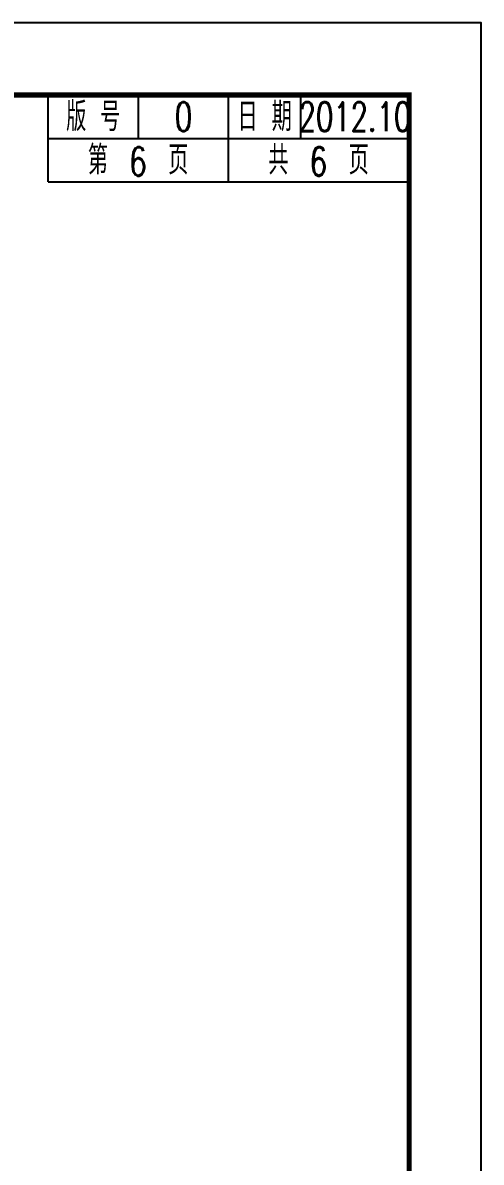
# Model space of a CAD drawing. Extents: x -316592 to 60787, y -138940 to -60306.
# Drawn here: x 5496 to 11848, y -125016 to -109240 of the extents above; entities that cross this region are included whole.
import ezdxf
from ezdxf.enums import TextEntityAlignment as Align

# ---------------------------------------------------------------- set-up
doc = ezdxf.new("R2010")
doc.units = 0
doc.header["$LTSCALE"] = 1000
doc.header["$MEASUREMENT"] = 0
doc.layers.add('文字', color=7, linetype='Continuous')
doc.layers.add('次轮廓线', color=7, linetype='Continuous')
doc.styles.get("Standard").update_dxf_attribs({"font": 'simplex1.shx', "width": 0.7, "bigfont": 'hztxt.shx'})

msp = doc.modelspace()

# ---------------------------------------------------------------- linework, layer by layer
msp.add_lwpolyline([(11847.8, -138939.9), (11847.8, -109239.9), (-30152.2, -109239.9), (-30152.2, -138939.9)], close=True)
at = {"const_width": 70}
msp.add_lwpolyline([(10847.8, -110239.9), (-27152.2, -110239.9), (-27152.2, -137939.9), (10847.8, -137939.9), (10847.8, -110239.9)], dxfattribs=at)
at = {"layer": '次轮廓线'}
for p, q in [((5847.8, -111439.9), (5847.8, -110239.9)), ((7097.8, -110839.9), (7097.8, -110239.9)), ((8347.8, -110839.9), (8347.8, -110239.9)), ((9347.8, -110839.9), (9347.8, -110239.9)), ((5847.8, -110839.9), (10847.8, -110839.9)), ((8347.8, -111439.9), (8347.8, -110839.9)), ((5847.8, -111439.9), (10847.8, -111439.9))]:
    msp.add_line(p, q, dxfattribs=at)

# ---------------------------------------------------------------- texts
at = {"layer": '文字', "width": 0.7}
for s, p in [('版 号', (6472.8, -110539.9)), ('0', (7722.8, -110539.9)), ('日 期', (8847.8, -110539.9)), ('2012.10', (10097.8, -110539.9)), ('第    页', (7093.7, -111139.9)), ('共    页', (9593.7, -111139.9)), ('6', (7092.1, -111160.3)), ('6', (9592.1, -111160.3))]:
    msp.add_text(s, height=400, dxfattribs=at).set_placement(p, align=Align.MIDDLE_CENTER)

doc.saveas('drawing.dxf')
